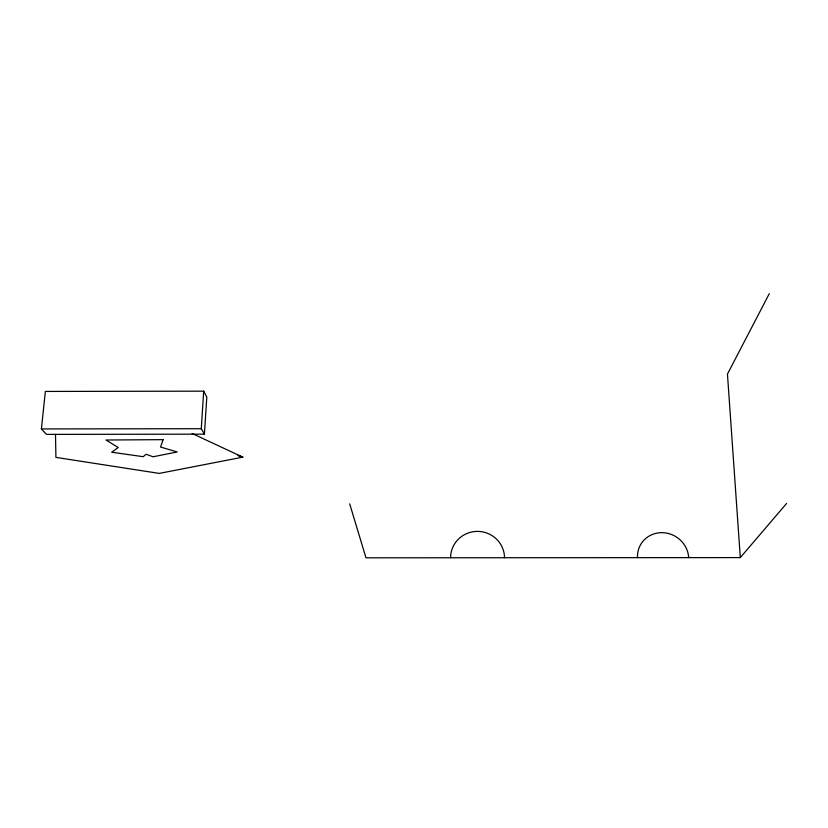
<?xml version="1.0" encoding="UTF-8"?>
<svg xmlns="http://www.w3.org/2000/svg" width="828" height="828" viewBox="0 0 828 828"><rect width="100%" height="100%" fill="white"/><g stroke="black" fill="none" stroke-linecap="round" stroke-linejoin="round"><path stroke-width="1.24" d="M204.433 434.162L201.266 428.707L203.698 391.168L45.354 391.437L41.4 428.935L46.492 434.389L204.433 434.162L206.803 397.026L203.698 391.168M769.295 293.661L727.45 374.08L740.304 557.596L365.976 557.813L349.695 503.859M740.304 557.596L786.6 503.445M41.4 428.935L201.266 428.707M239.095 456.259L242.842 457.149L159.235 473.399L55.911 457.387L55.497 434.379M192.168 433.52L242.842 457.149L237.988 455.431M637.477 557.658A26.061 24.705 34.2 0 1 661.81 532.663A26.061 24.705 34.2 0 1 688.689 557.627M450.577 557.761A26.993 26.517 7.7 0 1 477.414 531.39A26.993 26.517 7.7 0 1 504.542 557.73M163.095 439.658L160.56 447.048L177.223 451.953L153.108 456.766L146.049 454.261L143.203 456.694L111.697 452.212L118.249 447.524L106.005 440.01L163.095 439.658"/></g></svg>
